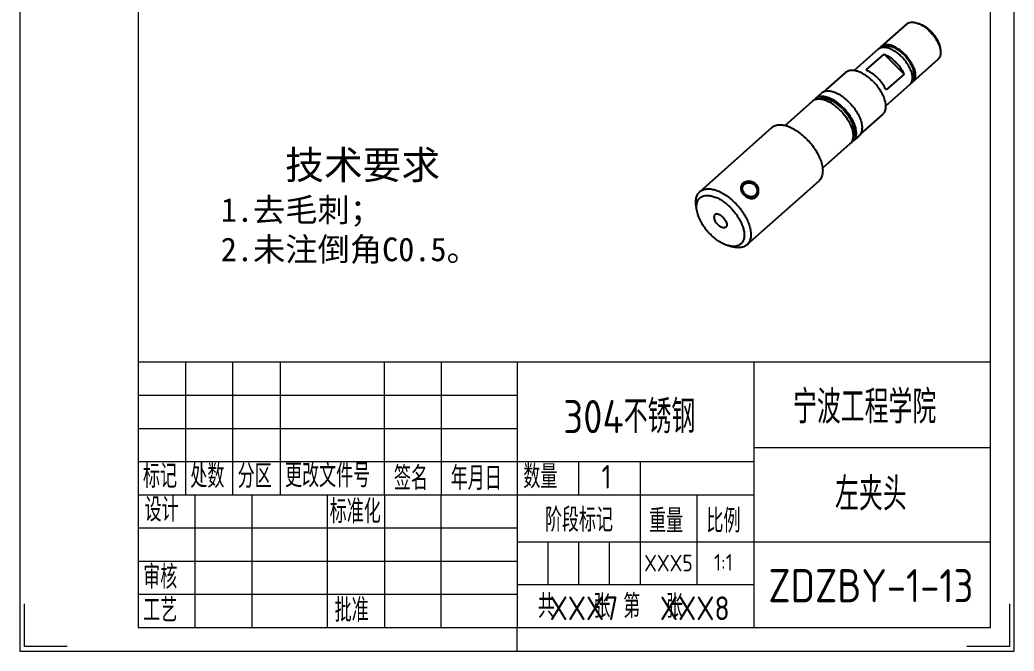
# Model space of a CAD drawing. Header units: millimetres. Extents: x 348 to 7549, y -2121 to -1262.
# Drawn here: x 5816.5 to 6026.5, y -2121.3 to -1988 of the extents above; entities that cross this region are included whole.
import ezdxf
from ezdxf.enums import TextEntityAlignment as Align

# ---------------------------------------------------------------- set-up
doc = ezdxf.new("R2010")
doc.units = ezdxf.units.MM
doc.header["$LTSCALE"] = 46.255
doc.linetypes.add('CENTER', pattern=[0.6, 0.375, -0.075, 0.075, -0.075])
doc.layers.get('0').update_dxf_attribs({"linetype": 'CONTINUOUS'})
doc.layers.add('02___PRT_ALL_AXES', color=7, linetype='CONTINUOUS')
for name, color, linetype, lineweight in [('中心线', 2, 'CENTER', 13), ('图框_内框线', 5, 'CONTINUOUS', 13), ('图框_外框线', 7, 'CONTINUOUS', 13), ('图框_标题栏属性', 1, 'CONTINUOUS', 13), ('图框_标题栏文字', 6, 'CONTINUOUS', 13), ('图框_角线', 5, 'CONTINUOUS', 13), ('尺寸线', 80, 'CONTINUOUS', 13)]:
    doc.layers.add(name, color=color, linetype=linetype, lineweight=lineweight)
doc.styles.add('宋体', font='SimSun.ttf')
doc.styles.add('工程字', font='gbenor.shx', dxfattribs={"bigfont": 'gbcbig.shx'})

msp = doc.modelspace()

# ---------------------------------------------------------------- linework, layer by layer
at = {"color": 7, "linetype": 'Continuous'}
for p, q in [((5995.205, -1998.56719), (5998.99484, -1995.20552)), ((5998.99484, -1995.20552), (6003.21416, -1999.43567)), ((6003.21416, -1999.43567), (5999.42433, -2002.79734)), ((5959.44028, -2028.14413), (5959.3047, -2027.23137)), ((5966.10704, -2035.66001), (5966.99711, -2035.90353))]:
    msp.add_line(p, q, dxfattribs=at)
for centre, radius, start, end in [((6002.15871, -1996.96188), 9.23149, 44.5829164, 44.9265705), ((6002.97418, -1996.23796), 8.29528, 44.9263546, 45.417828)]:
    msp.add_arc(centre, radius, start, end, dxfattribs=at)
for points, start_tangent, end_tangent in [([(6003.74524, -1988.87623), (6003.93559, -1988.73317), (6004.44536, -1988.52631), (6005.05652, -1988.47821), (6005.74623, -1988.59084), (6005.77071, -1988.59745)], (0.747773972, 0.663953377), (0.964566093, -0.26384134)), ([(6005.77071, -1988.59745), (6006.2075, -1988.7421)], (0.964566093, -0.26384134), (0.932514177, -0.361133368)), ([(6006.2075, -1988.7421), (6006.48829, -1988.86049), (6007.24995, -1989.2748), (6007.99602, -1989.81175), (6008.69472, -1990.44261)], (0.932514177, -0.361133368), (0.706200387, -0.708012015)), ([(6006.21563, -1988.71918), (6006.86233, -1988.95629), (6007.548, -1989.32942), (6008.21959, -1989.81293), (6008.79689, -1990.32969)], (0.96457522, -0.26380797), (0.712247564, -0.70192835)), ([(6008.7337, -1990.48193), (6009.33433, -1991.15365), (6009.89993, -1991.93206), (6010.36231, -1992.74529), (6010.6978, -1993.55619), (6010.80753, -1993.92795)], (0.701941153, -0.712234945), (0.247164512, -0.968973531)), ([(6008.84736, -1990.37986), (6009.42187, -1991.01836), (6009.93116, -1991.71898), (6010.34758, -1992.45102), (6010.64978, -1993.18104), (6010.82419, -1993.87702), (6010.83122, -1993.92234)], (0.706200412, -0.70801199), (0.147197434, -0.98910713)), ([(6010.89905, -1994.37897), (6010.93613, -1995.03509), (6010.83059, -1995.64732), (6010.57869, -1996.14203), (6010.38058, -1996.35672)], (0.147128921, -0.989117324), (-0.747773899, -0.663953459)), ([(6010.80753, -1993.92795), (6010.89134, -1994.32924), (6010.89905, -1994.37897)], (0.247164512, -0.968973531), (0.147128921, -0.989117324)), ([(5998.99484, -1995.20552), (5999.61243, -1995.49798), (6000.23493, -1995.88242), (6000.84621, -1996.34892), (6001.43086, -1996.88582)], (0.928561812, -0.371177803), (0.706200403, -0.708011999)), ([(6001.43086, -1996.88582), (6001.97332, -1997.47892), (6002.45924, -1998.11243), (6002.87645, -1998.77036), (6003.21416, -1999.43567)], (0.706200403, -0.708011999), (0.406272099, -0.913752145)), ([(5995.205, -1998.56719), (5995.82259, -1998.85965), (5996.44509, -1999.2441), (5997.05637, -1999.7106), (5997.64103, -2000.24749)], (0.928561812, -0.371177803), (0.706200403, -0.708011999)), ([(5999.42433, -2002.79734), (5999.08661, -2002.13204), (5998.6694, -2001.47411), (5998.18348, -2000.8406), (5997.64103, -2000.24749)], (-0.406272099, 0.913752145), (-0.706200403, 0.708011999)), ([(5959.30464, -2027.23137), (5959.26811, -2026.93298), (5959.2652, -2026.02561), (5959.43917, -2025.23566), (5959.78469, -2024.58739), (5960.08217, -2024.26447)], (-0.146746331, 0.989174158), (0.747611658, 0.664136138)), ([(5960.08217, -2024.26447), (5960.29121, -2024.10054), (5960.94332, -2023.78995), (5961.72098, -2023.66515), (5962.60037, -2023.72987), (5963.55521, -2023.98225), (5964.55677, -2024.41501), (5965.5719, -2025.01359), (5966.56594, -2025.75578), (5967.50659, -2026.61423)], (0.747611658, 0.664136138), (0.706200408, -0.708011994)), ([(5959.44018, -2028.14383), (5959.4086, -2027.88583), (5959.40604, -2027.09931), (5959.5568, -2026.41458), (5959.85629, -2025.85266), (5960.29535, -2025.43068), (5960.86062, -2025.16151), (5961.53472, -2025.0534), (5962.297, -2025.10958), (5963.12466, -2025.32845), (5963.99281, -2025.70367), (5964.87269, -2026.22261), (5965.73423, -2026.86607), (5966.54859, -2027.60929)], (-0.146686177, 0.98918308), (0.7062004, -0.708012002)), ([(5962.30588, -2033.26134), (5961.55425, -2032.43455), (5960.88145, -2031.53974), (5960.3127, -2030.60636), (5959.8687, -2029.66608), (5959.56436, -2028.75002), (5959.44018, -2028.14383)], (-0.706200406, 0.708011996), (-0.146686177, 0.98918308)), ([(5966.54859, -2027.60929), (5967.30022, -2028.43607), (5967.97302, -2029.33088), (5968.54177, -2030.26427), (5968.98577, -2031.20455), (5969.29011, -2032.1206), (5969.44586, -2032.98479), (5969.44843, -2033.77131), (5969.29766, -2034.45604), (5968.99818, -2035.01796), (5968.55911, -2035.43994), (5967.99385, -2035.70911), (5967.31974, -2035.81722), (5966.55747, -2035.76104), (5966.10691, -2035.66005)], (0.706200406, -0.708011996), (-0.964532609, 0.26396372)), ([(5967.50659, -2026.61423), (5968.3747, -2027.56918), (5969.15079, -2028.60161), (5969.80686, -2029.67849), (5970.31899, -2030.76328), (5970.67002, -2031.8201), (5970.84963, -2032.81709), (5970.85254, -2033.72446), (5970.67858, -2034.5144), (5970.33306, -2035.16267), (5970.03557, -2035.48559)], (0.706200399, -0.708012003), (-0.747611661, -0.664136134)), ([(5966.10691, -2035.66005), (5965.7298, -2035.54218), (5964.86166, -2035.16695), (5963.98178, -2034.64801), (5963.12023, -2034.00455), (5962.30588, -2033.26134)], (-0.964532609, 0.26396372), (-0.7062004, 0.708012002)), ([(5970.03557, -2035.48559), (5969.82654, -2035.64953), (5969.17443, -2035.96011), (5968.39676, -2036.08492), (5967.51738, -2036.02019), (5966.99716, -2035.90363)], (-0.747611661, -0.664136134), (-0.964541354, 0.263931766))]:
    msp.add_spline(points, degree=3, dxfattribs=dict(at, start_tangent=start_tangent, end_tangent=end_tangent))
at = {"color": 2, "linetype": 'Continuous'}
for points, start_tangent, end_tangent in [([(5971.92807, -2022.69227), (5971.60406, -2022.42847), (5971.23323, -2022.23523), (5970.8329, -2022.11836), (5970.4235, -2022.07983), (5970.02122, -2022.11782), (5969.64734, -2022.2281), (5969.31684, -2022.40571), (5969.05028, -2022.63998), (5968.85798, -2022.92227), (5968.7495, -2023.23745), (5968.72561, -2023.57678), (5968.78469, -2023.92687), (5968.92243, -2024.27866), (5969.13126, -2024.61849), (5969.40151, -2024.93339)], (-0.706200403, 0.708011999), (0.706200403, -0.708011999)), ([(5969.40151, -2024.93339), (5969.71918, -2025.20815), (5970.07015, -2025.43024), (5970.44048, -2025.58892), (5970.81505, -2025.67504), (5971.18312, -2025.68258), (5971.52925, -2025.60772), (5971.84321, -2025.44947), (5972.10802, -2025.21468), (5972.31392, -2024.91195), (5972.44868, -2024.56031), (5972.50677, -2024.17473), (5972.48349, -2023.77699), (5972.37725, -2023.38397), (5972.19012, -2023.0165), (5971.92807, -2022.69227)], (0.706200403, -0.708011999), (-0.706200403, 0.708011999))]:
    msp.add_spline(points, degree=3, dxfattribs=dict(at, start_tangent=start_tangent, end_tangent=end_tangent))
at = {"layer": '02___PRT_ALL_AXES', "color": 7, "linetype": 'Continuous'}
for p, q in [((6003.74499, -1988.87597), (5998.37605, -1993.63834)), ((5997.74441, -1994.19862), (5992.66129, -1998.70746)), ((6010.38083, -1996.35698), (6005.01189, -2001.11936)), ((5990.83079, -1999.12811), (5986.16688, -2003.26512)), ((6004.38025, -2001.67964), (5999.29604, -2006.18945)), ((5983.8164, -2005.21637), (5978.02578, -2010.35279)), ((5985.71132, -2003.53554), (5984.44804, -2004.6561)), ((5998.66108, -2007.95572), (5993.98185, -2012.1063)), ((5975.24135, -2010.81757), (5960.08199, -2024.26427)), ((5993.67432, -2012.51276), (5992.41104, -2013.63332)), ((5991.7794, -2014.1936), (5985.98304, -2019.33511)), ((5985.1951, -2022.0391), (5970.03575, -2035.4858))]:
    msp.add_line(p, q, dxfattribs=at)
for centre, radius, start, end in [((5998.89815, -1995.86761), 2.06895, 98.0286696, 98.7494304), ((6004.0351, -2000.01936), 1.47039, 294.5855847, 311.6064106), ((6002.86936, -2000.33715), 2.06019, 344.3516746, 345.0809303), ((5986.81335, -2004.77893), 1.66147, 130.9103916, 131.5539661), ((5992.5785, -2011.27637), 1.65211, 311.5541038, 312.2197888)]:
    msp.add_arc(centre, radius, start, end, dxfattribs=at)
for points, start_tangent, end_tangent in [([(5998.58343, -1993.82273), (5997.9975, -1994.01865), (5997.74485, -1994.19917)], (-0.988361003, -0.152126685), (-0.748242491, -0.663425335)), ([(5998.37649, -1993.63889), (5998.17787, -1993.85372), (5998.09975, -1993.96822)], (-0.748242491, -0.663425335), (-0.525109392, -0.851034739)), ([(6003.32578, -1995.20498), (6002.50246, -1994.47507), (6001.6386, -1993.89077), (6000.77752, -1993.48137), (5999.96239, -1993.26741), (5999.23409, -1993.25962), (5998.62914, -1993.45838), (5998.37649, -1993.63889)], (-0.706200403, 0.708011999), (-0.748242491, -0.663425335)), ([(6002.69414, -1995.76526), (6001.87082, -1995.03535), (6001.00696, -1994.45105), (6000.14588, -1994.04165), (5999.33075, -1993.82769), (5998.60918, -1993.81893)], (-0.706200403, 0.708011999), (-0.990196467, -0.139681626)), ([(6003.21156, -1995.35715), (6002.44587, -1994.67834), (6001.64248, -1994.13493), (6000.84167, -1993.7542), (6000.0836, -1993.55521), (5999.40628, -1993.54796), (5998.84368, -1993.73281), (5998.71536, -1993.81516)], (-0.706200403, 0.708011999), (-0.810155678, -0.586214788)), ([(6002.69414, -1995.76526), (6003.43564, -1996.60418), (6004.05812, -1997.51003), (6004.53039, -1998.43741), (6004.82875, -1999.33979), (6004.93825, -2000.17195), (6004.86011, -2000.86755)], (0.706200403, -0.708011999), (-0.257467706, -0.966286904)), ([(6003.21156, -1995.35715), (6003.90114, -1996.13734), (6004.48006, -1996.97979), (6004.91926, -1997.84225), (6005.19674, -1998.68147), (6005.29857, -1999.45537), (6005.21966, -2000.12515), (6004.96395, -2000.65721), (6004.87375, -2000.76476)], (0.706200403, -0.708011999), (-0.681292647, -0.732011154)), ([(6003.32578, -1995.20498), (6004.06728, -1996.0439), (6004.68976, -1996.94975), (6005.16203, -1997.87713), (6005.46039, -1998.77952), (6005.56989, -1999.61167), (6005.48503, -2000.33186), (6005.21008, -2000.90397), (6005.01145, -2001.11881)], (0.706200403, -0.708011999), (-0.748242491, -0.663425335)), ([(5996.67147, -2000.97675), (5995.76677, -2000.16797), (5994.81745, -1999.50664), (5993.86501, -1999.02168), (5992.95106, -1998.73427), (5992.11556, -1998.65698), (5991.39502, -1998.79318), (5990.83073, -1999.12818)], (-0.706200403, 0.708011999), (-0.748327449, -0.663329503)), ([(5996.67147, -2000.97675), (5997.49202, -2001.89765), (5998.19255, -2002.8904), (5998.74245, -2003.91164), (5999.11768, -2004.91671), (5999.30185, -2005.86169), (5999.2869, -2006.7053), (5999.07348, -2007.41064), (5998.67094, -2007.94691), (5998.66115, -2007.95566)], (0.706200403, -0.708011999), (-0.748327449, -0.663329503)), ([(6004.85319, -2000.89285), (6004.57844, -2001.46425), (6004.37981, -2001.67908)], (-0.269745278, -0.962931714), (-0.748242491, -0.663425335)), ([(5991.65099, -2005.41551), (5990.73095, -2004.59302), (5989.76554, -2003.92048), (5988.79696, -2003.4273), (5987.86752, -2003.13502), (5987.01786, -2003.05641), (5986.28511, -2003.19493), (5985.72528, -2003.5233)], (-0.706200403, 0.708011999), (-0.755730936, -0.654882244)), ([(5989.75607, -2007.09635), (5988.83603, -2006.27386), (5987.87063, -2005.60132), (5986.90204, -2005.10813), (5985.9726, -2004.81585), (5985.12294, -2004.73725), (5984.39019, -2004.87576), (5983.81633, -2005.21644)], (-0.706200403, 0.708011999), (-0.748327449, -0.663329503)), ([(5984.44797, -2004.65616), (5984.43802, -2004.66506), (5984.16753, -2004.97465)], (-0.748327449, -0.663329503), (-0.567778974, -0.823181047)), ([(5990.38771, -2006.53607), (5989.46767, -2005.71358), (5988.50227, -2005.04104), (5987.53368, -2004.54786), (5986.60424, -2004.25557), (5985.75458, -2004.17697), (5985.02183, -2004.31548), (5984.44797, -2004.65616)], (-0.706200403, 0.708011999), (-0.748327449, -0.663329503)), ([(5990.22453, -2006.75345), (5989.38116, -2005.9995), (5988.4962, -2005.38301), (5987.60833, -2004.93093), (5986.75635, -2004.663), (5985.9775, -2004.59095), (5985.30581, -2004.71792), (5985.2492, -2004.74012)], (-0.706200403, 0.708011999), (-0.924614025, -0.380905375)), ([(5991.65099, -2005.41551), (5992.48545, -2006.35201), (5993.19785, -2007.36159), (5993.75707, -2008.40013), (5994.13866, -2009.42224), (5994.32595, -2010.38324), (5994.31074, -2011.24114), (5994.09371, -2011.95845), (5993.68868, -2012.49988)], (0.706200403, -0.708011999), (-0.740570285, -0.671978908)), ([(5989.75607, -2007.09635), (5990.59053, -2008.03285), (5991.30293, -2009.04243), (5991.86215, -2010.08097), (5992.24374, -2011.10308), (5992.43103, -2012.06408), (5992.41582, -2012.92198), (5992.22752, -2013.57914)], (0.706200403, -0.708011999), (-0.415951452, -0.909386821)), ([(5990.22453, -2006.75345), (5990.98945, -2007.61191), (5991.64249, -2008.53737), (5992.1551, -2009.48936), (5992.50489, -2010.42629), (5992.67657, -2011.30721), (5992.66264, -2012.09362), (5992.46369, -2012.75115), (5992.4287, -2012.81786)], (0.706200403, -0.708011999), (-0.482876072, -0.8756887)), ([(5990.38771, -2006.53607), (5991.22217, -2007.47257), (5991.93457, -2008.48215), (5992.49379, -2009.52069), (5992.87538, -2010.5428), (5993.06267, -2011.5038), (5993.04746, -2012.3617), (5992.83043, -2013.079), (5992.42107, -2013.62436), (5992.41111, -2013.63326)], (0.706200403, -0.708011999), (-0.748327449, -0.663329503)), ([(5982.66594, -2013.16754), (5981.58997, -2012.19862), (5980.46129, -2011.39224), (5979.32326, -2010.7794), (5978.21963, -2010.38364), (5977.1928, -2010.22018), (5976.28224, -2010.2953), (5975.52294, -2010.6061), (5975.2418, -2010.81788)], (-0.706200403, 0.708011999), (-0.747791637, -0.663933482)), ([(5982.66594, -2013.16754), (5983.64784, -2014.26177), (5984.49795, -2015.43926), (5985.18359, -2016.65476), (5985.67841, -2017.86156), (5985.9634, -2019.01328), (5986.02761, -2020.06566), (5985.86856, -2020.97827), (5985.49238, -2021.71602), (5985.19465, -2022.03879)], (0.706200403, -0.708011999), (-0.747791637, -0.663933482)), ([(5992.22752, -2013.57914), (5992.1988, -2013.63928), (5991.78943, -2014.18464), (5991.77947, -2014.19353)], (-0.415951452, -0.909386821), (-0.748327449, -0.663329503)), ([(5992.41111, -2013.63326), (5992.04652, -2013.88151)], (-0.748327449, -0.663329503), (-0.888942211, -0.458019372)), ([(5969.62258, -2024.7373), (5969.35617, -2024.41355), (5969.16815, -2024.05408), (5969.07764, -2023.68434), (5969.09395, -2023.32751), (5969.21848, -2023.00272), (5969.28687, -2022.90006)], (-0.706200403, 0.708011999), (0.600592587, 0.799555217)), ([(5969.28687, -2022.90006), (5969.44403, -2022.72986), (5969.75698, -2022.5248), (5970.13489, -2022.40314), (5970.55155, -2022.37628), (5970.97437, -2022.45099), (5971.37068, -2022.62617), (5971.70699, -2022.88838)], (0.600592587, 0.799555217), (0.706200403, -0.708011999)), ([(5971.70699, -2022.88838), (5971.96559, -2023.22245), (5972.13186, -2023.6108), (5972.19239, -2024.0206), (5972.14599, -2024.41748), (5971.99927, -2024.77191), (5971.92624, -2024.88077)], (0.706200403, -0.708011999), (-0.600299517, -0.799775274)), ([(5971.92624, -2024.88077), (5971.76566, -2025.05554), (5971.46076, -2025.24987), (5971.105, -2025.3421), (5970.71846, -2025.32879), (5970.32568, -2025.21411), (5969.95112, -2025.00991), (5969.62258, -2024.7373)], (-0.600299517, -0.799775274), (-0.706200403, 0.708011999)), ([(5963.26626, -2029.12603), (5963.12784, -2029.32236), (5963.07055, -2029.62908), (5963.12317, -2030.00113), (5963.28143, -2030.40834), (5963.53252, -2030.81774), (5963.8561, -2031.19616)], (-0.744910549, -0.667164353), (0.706200403, -0.708011999)), ([(5964.99837, -2029.67446), (5964.62852, -2029.35768), (5964.24237, -2029.1282), (5963.87119, -2029.00462), (5963.54506, -2028.99694), (5963.2904, -2029.1058), (5963.26626, -2029.12603)], (-0.706200403, 0.708011999), (-0.744910549, -0.667164353)), ([(5964.99837, -2029.67446), (5965.32194, -2030.05288), (5965.57303, -2030.46228), (5965.7313, -2030.8695), (5965.78392, -2031.24154), (5965.72662, -2031.54827), (5965.58821, -2031.74459)], (0.706200403, -0.708011999), (-0.744910549, -0.667164353)), ([(5965.58821, -2031.74459), (5965.56406, -2031.76483), (5965.3094, -2031.87368), (5964.98327, -2031.866), (5964.6121, -2031.74242), (5964.22595, -2031.51294), (5963.8561, -2031.19616)], (-0.744910549, -0.667164353), (-0.706200403, 0.708011999))]:
    msp.add_spline(points, degree=3, dxfattribs=dict(at, start_tangent=start_tangent, end_tangent=end_tangent))
at = {"layer": '图框_内框线'}
msp.add_lwpolyline([(5841.46593, -2116.25676), (6021.46593, -2116.25676), (6021.46593, -1829.25676), (5841.46593, -1829.25676)], close=True, dxfattribs=at)
for points in [[(6021.46593, -2060.25676), (5841.46593, -2060.25676), (5841.46593, -2116.25676), (6021.46593, -2116.25676), (6021.46593, -2060.25676)], [(5921.46593, -2121.25676), (5921.46593, -2116.25676)]]:
    msp.add_lwpolyline(points, dxfattribs=at)
at = {"layer": '图框_外框线'}
msp.add_lwpolyline([(5816.46593, -2121.25676), (6026.46593, -2121.25676), (6026.46593, -1824.25676), (5816.46593, -1824.25676)], close=True, dxfattribs=at)
at = {"layer": '图框_角线', "flags": 128}
for points in [[(5826.46593, -2120.25676), (5817.46593, -2120.25676), (5817.46593, -2111.25676)], [(6025.46593, -2111.25676), (6025.46593, -2120.25676), (6016.46593, -2120.25676)]]:
    msp.add_lwpolyline(points, dxfattribs=at)
at = {"layer": '尺寸线'}
for p, q in [((5851.46593, -2060.25676), (5851.46593, -2088.25676)), ((5861.46593, -2088.25676), (5861.46593, -2060.25676)), ((5871.46593, -2060.25676), (5871.46593, -2088.25676)), ((5893.46593, -2088.25676), (5893.46593, -2060.25676)), ((5905.46593, -2060.25676), (5905.46593, -2088.25676)), ((5921.46593, -2060.25676), (5921.46593, -2116.25676)), ((5971.46593, -2060.25676), (5971.46593, -2116.25676)), ((5841.46593, -2067.25676), (5921.46593, -2067.25676)), ((5841.46593, -2074.25676), (5921.46593, -2074.25676)), ((5971.46593, -2078.25676), (6021.46593, -2078.25676)), ((5841.46593, -2081.25676), (5971.46593, -2081.25676)), ((5934.46593, -2081.25676), (5934.46593, -2088.25676)), ((5947.46593, -2081.25676), (5947.46593, -2107.25676)), ((5841.46593, -2088.25676), (5971.46593, -2088.25676)), ((5853.46593, -2116.25676), (5853.46593, -2088.25676)), ((5865.46593, -2088.25676), (5865.46593, -2116.25676)), ((5881.46593, -2116.25676), (5881.46593, -2088.25676)), ((5893.46593, -2088.25676), (5893.46593, -2116.25676)), ((5905.46593, -2116.25676), (5905.46593, -2088.25676)), ((5959.46593, -2088.25676), (5959.46593, -2107.25676)), ((5841.46593, -2095.25676), (5921.46593, -2095.25676)), ((6021.46593, -2098.25676), (5921.46593, -2098.25676)), ((5927.96593, -2098.25676), (5927.96593, -2107.25676)), ((5934.46593, -2098.25676), (5934.46593, -2107.25676)), ((5940.96593, -2098.25676), (5940.96593, -2107.25676)), ((5841.46593, -2102.25676), (5921.46593, -2102.25676)), ((5971.46593, -2107.25676), (5921.46593, -2107.25676)), ((5841.46593, -2109.25676), (5921.46593, -2109.25676))]:
    msp.add_line(p, q, dxfattribs=at)

# ---------------------------------------------------------------- texts
at = {"layer": '中心线', "insert": (5852.09116, -2015.60536), "char_height": 8, "width": 94.3756905, "attachment_point": 1, "style": '宋体'}
msp.add_mtext('{\\H0.75x;     技术要求\\P\\H0.83333x;  1.去毛刺；\\P  2.未注倒角C0.5。}', dxfattribs=at)
at = {"layer": '图框_标题栏属性', "style": '工程字'}
for tag, text, p in [('宁波工程学院', 'xxx2', (5994.89846, -2069.32496)), ('304不锈钢', 'xxx1', (5945.18817, -2071.41513)), ('左夹头', 'xxx3', (5996.21299, -2087.72343)), ('ZDZBY-1-13', 'xxx4', (5996.21299, -2107.43608))]:
    msp.add_attdef(tag, text=text, height=7, dxfattribs=at).set_placement(p, align=Align.MIDDLE)
for tag, text, height, p in [('XXX5', 'xxx5', 3.5, (5953.44426, -2102.67294)), ('1:1', 'xxx6', 3.5, (5965.06645, -2102.51391)), ('XXX7', 'xxx7', 5, (5935.61295, -2112.21422)), ('XXX8', 'xxx8', 5, (5959.01654, -2112.21422))]:
    msp.add_attdef(tag, text=text, height=height, dxfattribs=at).set_placement(p, align=Align.MIDDLE_CENTER)
at = {"layer": '图框_标题栏文字', "style": '工程字'}
for s, p in [('标记', (5842.46593, -2086.81804)), ('处数', (5852.46593, -2086.81804)), ('分区', (5862.46593, -2086.81804)), ('更改文件号', (5872.46593, -2086.66963)), ('签名', (5895.46593, -2087.25676)), ('年月日', (5907.46593, -2087.25676)), ('数量', (5922.80055, -2086.90829)), ('1', (5939.30621, -2086.95146)), ('设计', (5842.80055, -2093.90829)), ('标准化', (5881.90495, -2094.25676)), ('阶段标记', (5927.35671, -2096.05676)), ('重量', (5949.35671, -2096.25676)), ('比例', (5961.46593, -2096.25676)), ('审核', (5842.511, -2108.10837)), ('工艺', (5842.511, -2115.10837)), ('批准', (5882.93596, -2115.10837)), ('共   张 第  张', (5925.86666, -2114.25676))]:
    msp.add_text(s, height=5, dxfattribs=at).set_placement(p)

doc.saveas('drawing.dxf')
